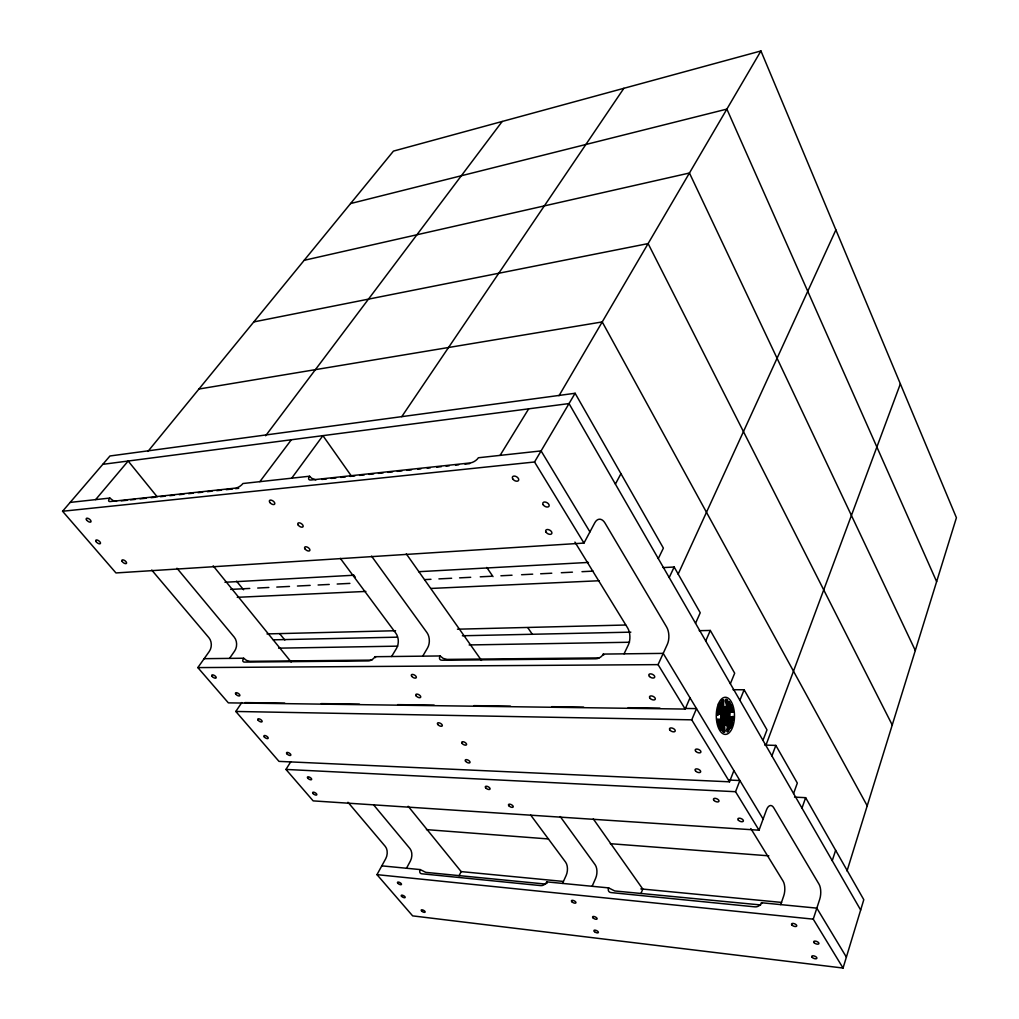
<?xml version="1.0" encoding="UTF-8"?>
<svg xmlns="http://www.w3.org/2000/svg" width="1019" height="1019" viewBox="0 0 1019 1019"><rect width="100%" height="100%" fill="white"/><g stroke="black" fill="none" stroke-linecap="round" stroke-linejoin="round"><path stroke-width="1.5" d="M723.159 724.394L722.726 729.591A4.942 2.42 -89.8 0 0 723.694 730.98L724.458 730.954L724.216 728.751A21.017 10.19 -89.9 0 1 724.089 723.681L724.331 721.095L724.675 722.955A19.947 9.668 -89.9 0 0 725.031 730.89L724.547 732.317A5.987 2.93 -89.8 0 1 723.044 730.699A5.847 2.866 -89.8 0 1 722.726 729.948L721.286 729.961A3.261 1.605 -89.8 0 1 720.892 729.706M727.184 704.6L727.171 707.415A2.038 0.994 89.8 0 0 727.528 709.364C729.731 711.186 729.031 707.071 727.184 707.301L727.273 708.893A3.184 1.554 89.8 0 0 729.286 710.765L729.859 710.358M727.4 703.581C728.725 705.161 726.28 705.696 727.617 702.078A4.917 2.407 89.7 0 0 726.662 700.677L725.897 700.703A20.278 10.05 89.8 0 1 726.254 708.664L726.585 710.51L726.827 707.95A21.374 10.585 89.8 0 0 726.713 702.906L726.509 700.601M721.477 703.046L721.083 702.995A3.21 1.579 89.8 0 0 720 704.104L719.07 705.9L719.439 704.104A3.197 1.579 89.8 0 1 720.522 702.995L721.477 703.046A5.885 2.891 89.7 0 1 723.082 699.913L723.694 699.722L723.681 701.148A19.781 9.617 89.6 0 0 724.038 709.084L724.891 712.23L723.528 709.453A21.055 10.241 89.6 0 1 723.07 702.715C720.764 696.971 722.93 710.167 721.146 705.021M727.273 731.617A5.885 2.879 -89.9 0 0 728.865 728.458L729.247 728.483A3.184 1.554 -89.9 0 0 730.305 727.349L730.636 725.885L729.884 726.649A2.089 1.019 -89.9 0 1 729.184 727.375C728.088 720.497 728.751 733.565 727.846 728.84A21.514 10.636 -89.7 0 0 727.4 722.114L726.025 719.35L726.878 722.496A20.227 9.986 -89.7 0 1 727.248 730.419L727.235 731.859L727.846 731.629A5.885 2.879 -89.9 0 0 729.426 728.47L729.808 728.496A3.184 1.554 -89.9 0 0 730.865 727.362L731.68 725.146M728.687 725.311L729.12 727.018L727.948 723.617A3.197 1.554 -89.9 0 1 728.852 719.503L729.247 719.312M721.019 706.676L721.019 708.243L719.681 708.523C718.166 706.116 722.637 706.613 719.58 706.778M729.298 724.827L729.298 723.273L730.623 722.981C732.126 725.362 727.706 724.891 730.725 724.713M729.871 724.84L730.623 722.981M725.261 723.732L726.84 723.248L726.967 724.343L724.178 724.764L724.203 723.643L725.311 723.77M724.776 723.656L724.178 724.764M726.152 707.976L725.069 706.727L723.961 707.237L724.076 708.332L726.152 707.976L726.178 706.855L723.91 706.931M726.458 711.313L726.483 713.427L726.98 712.217L728.177 712.918A19.921 9.693 -89.8 0 1 732.394 712.306L732.381 710.116A5.834 2.853 89.9 0 0 731.566 708.32L731.094 706.982A3.172 1.554 89.7 0 0 730.547 704.804L729.477 703.123A3.223 1.579 89.7 0 0 728.47 701.76M727.693 713.364L728.738 712.931A19.921 9.68 -89.8 0 1 732.954 712.306L732.954 710.128A5.847 2.853 89.9 0 0 732.126 708.332L731.655 706.995A3.172 1.554 89.7 0 0 731.12 704.817L728.852 703.339A2.013 0.981 89.7 0 0 728.101 702.83L728.254 704.218L729.171 704.065M717.274 721.554L717.261 719.338A20.074 9.923 89.7 0 0 721.592 718.675L723.363 718.433L724.611 716.943L722.93 719.325L723.949 720.089L724.331 719.032L722.165 718.688A20.087 9.923 89.6 0 1 717.835 719.338L717.847 721.567A5.91 2.917 -90 0 0 718.688 723.388L719.172 724.738A3.21 1.579 -89.9 0 0 719.732 726.942L720.828 728.623A3.261 1.605 -89.8 0 0 721.86 729.973L722.688 729.808M727.286 728.827L727.299 730.33L728.139 727.808M722.509 702.702L722.535 701.276M727.91 723.286L729.629 720.484L728.483 723.299L728.05 721.172A2.051 0.994 -89.9 0 1 729.005 720.433L729.056 720.471M731.107 707.339L729.833 705.275L729.859 706.982L731.12 707.097A2.089 1.019 89.7 0 0 730.763 705.67L730.394 705.275M719.86 725.12L719.159 724.611A2.114 1.044 -89.8 0 0 719.516 726.05L720.471 726.445L720.446 724.713L719.172 724.356M722.433 708.256L720.7 711.071L721.86 708.243L722.293 710.37A2.063 1.019 89.8 0 1 721.325 711.109L721.325 711.109M722.433 725.987L721.745 724.738L721.86 725.974C724.789 725.095 719.439 723.77 721.044 726.623C723.745 725.77 719.363 723.337 720.484 726.611L721.044 726.623M730.419 706.982L729.324 706.842L729.821 705.097C730.789 708.918 726.28 704.931 729.821 705.097M721.758 715.669C723.617 713.134 720.815 718.701 722.28 715.771M729.833 717.261L728.725 717.198L729.833 717.261L729.629 712.765L728.534 713.007L728.687 714.052M729.286 717.21L729.629 712.765M721.248 718.866L721.044 714.332L721.796 718.612L720.688 718.866L721.796 718.612M730.534 707.339L730.547 707.084A2.076 1.019 89.7 0 0 730.203 705.67L729.833 705.275M719.745 724.369L719.732 724.624A2.114 1.044 -89.9 0 0 720.089 726.063L720.471 726.445M723.108 701.148L722.509 699.913A5.885 2.891 89.7 0 0 720.904 703.034M730.636 725.885L729.069 727.337M728.114 725.299L728.547 727.006M720.064 705.517L721.261 704.154L721.656 706.231M722.229 706.231L721.223 704.498M727.095 720.42L728.228 719.197L727.77 717.605L727.477 721.337L726.662 720.892M732.292 720.331L731.706 721.401A3.184 1.554 -90 0 1 731.132 725.12L730.534 726.611A2.089 1.019 -89.9 0 1 729.757 727.375L729.757 727.375M725.35 721.49L725.655 720.28L725.337 720.955M725.655 721.121L724.891 722.254L725.108 720.904M723.554 720.153C725.184 718.522 725.388 720.484 723.375 720.076M725.248 723.248L725.987 722.038L725.821 723.261M726.114 722.535L726.127 721.044L724.904 722.649L726.114 722.535L726.471 721.643L724.904 721.656M725.706 721.299L725.541 722.522L725.91 721.63M721.261 704.154L721.134 704.129A2.102 1.032 89.8 0 0 720.433 704.83L719.669 705.594L719.86 704.83A2.102 1.032 89.8 0 1 720.573 704.116L720.7 704.154M721.86 709.899L721.86 708.243M722.586 724.331L722.611 724.216A2.063 1.019 -89.9 0 0 722.242 722.254C720.42 720.599 721.86 725.12 723.172 724.229A2.063 1.019 -89.9 0 0 722.815 722.267L721.235 721.923M727.757 707.313L727.744 707.415A2.051 0.994 89.8 0 0 728.101 709.377L729.094 709.708M727.579 724.776L727.375 723.605A3.197 1.554 -89.9 0 1 728.279 719.49L730.648 719.35M727.184 707.301L730.33 708.078L729.54 709.262C728.98 707.403 732.088 708.422 730.228 709.275M721.083 712.243L721.49 712.052A3.21 1.579 89.8 0 0 722.407 707.938L721.796 704.511M723.159 724.343L719.974 723.592L720.777 722.395C721.261 724.445 718.102 723.044 720.204 722.382M719.643 712.192L722.051 712.064A3.21 1.579 89.8 0 0 722.981 707.938L722.484 704.32L721.427 703.441M728.712 722.267L729.821 722.178L729.553 721.032L729.26 722.165L730.419 721.936L730.114 721.044M721.63 709.275L720.497 709.364L720.764 710.498L721.07 709.364L719.885 709.581L720.204 710.498M726.267 716.65L725.35 718.675L725.706 716.65L726.929 716.179M721.095 723.745L720.751 722.726C719.745 724.191 722.624 724.025 721.325 722.738M727.477 721.337L727.693 719.834M725.35 718.675L725.897 716.917L726.623 719.885L727.222 718.255L726.292 717.631L727.63 717.363L726.458 717.236M725.031 712.561L726.292 710.358L727.884 713.083L726.751 715.376C724.356 714.994 727.235 714.383 725.999 716.191L725.808 715.236M732.572 719.516L732.941 716.523L732.228 716.688A19.947 9.744 89.6 0 1 728.394 717.414M725.044 711.924L725.897 709.695L725.044 710.956M729.005 708.918C729.693 708.753 728.407 707.555 729.566 708.931M725.617 711.937L724.292 710.638L725.057 708.269M728.585 715.287L728.088 716.14L728.47 714.077C725.49 714.485 730.266 714.052 728.623 715.86C730.114 713.542 727.439 718.803 728.585 715.287L726.662 714.077L726.751 715.376M724.42 714.536L724.7 713.504L723.859 714.523M728.063 715.847L728.903 714.829M721.987 703.454L723.044 701.199M725.859 713.873L725.643 712.345L725.286 713.86M725.503 718.446L725.286 719.248L725.069 717.72L724.929 718.446M724.471 708.867L723.961 710.09L724.471 708.867L725.643 709.275L724.993 710.88M724.343 711.797L723.133 713.045L723.783 711.784C726.063 712.064 721.528 716.51 723.668 712.205L722.675 712.281L722.955 710.383L723.745 710.765L723.248 712.294L723.936 711.096L722.675 712.281M723.834 709.861L725.031 708.867M722.815 714.37L723.095 712.192L722.318 713.542L723.668 712.205M723.133 713.045L723.363 711.084M723.694 713.058L723.936 711.096M727.884 713.083L727.158 712.79L728.025 714.892L726.088 714.064L726.891 714.102C728.139 713.44 725.286 716.319 727.388 712.23L726.42 712.205L728.547 711.873A21.195 10.305 -89.8 0 1 731.82 710.982L732.381 710.358A4.751 2.318 89.9 0 0 731.451 708.804L729.706 710.383M731.451 708.804L730.674 710.205L728.712 710.765A3.184 1.554 89.8 0 1 727.923 710.918M723.07 722.726A3.223 1.579 -89.9 0 0 721.044 720.853C718.242 723.949 718.841 721.63 721.605 720.879A3.223 1.579 -89.9 0 1 723.643 722.738L723.299 729.604A4.942 2.42 -89.8 0 0 724.254 730.992L724.42 731.069M728.088 716.14L727.362 715.86L727.897 714.064M730.368 708.396L729.54 709.262M347.976 802.271L385.322 846.471A8.84 5.796 -82.2 0 1 385.73 858.686L376.979 874.646L412.644 915.877L843.057 968.05L863.794 899.688L805.634 797.673L794.553 797.113M719.911 723.299L720.777 722.395M722.891 713.555L723.515 710.383M847.018 871.016L956.421 517.728L760.938 50.95L393.449 151.105L147.946 451.404M728.05 714.319L727.744 715.313L728.19 714.561M726.929 713.351L727.986 713.262L728.305 715.325L728.751 714.561M730.89 708.804A4.751 2.318 89.9 0 1 731.82 710.358L731.247 710.982A21.195 10.305 -89.8 0 0 727.986 711.873L727.235 712.574M718.815 722.879A4.802 2.369 -90 0 1 717.86 721.312L717.733 720.599L719.019 720.675A21.374 10.559 89.6 0 0 722.356 719.745L722.649 718.242M719.389 722.891A4.802 2.369 -90 0 1 718.433 721.312L718.344 720.586A21.361 10.559 89.6 0 0 721.783 719.732L723.108 719.032M843.057 968.05L813.251 919.151L819.747 899.166A10.84 4.662 -87.7 0 0 819.021 884.174L773.739 807.761A11.247 5.171 -88.5 0 0 766.441 809.99L759.028 830.205L313.164 800.883L285.957 769.434L290.721 761.817M832.243 860.686L835.631 850.279M723.847 731.056L723.643 728.738A21.004 10.19 -89.9 0 1 723.515 723.668M729.337 724.636L729.324 723.401L729.337 724.636L728.356 723.949L729.871 723.286M720.993 706.893L721.006 708.129L720.993 706.893L721.77 707.963L719.681 708.523M780.72 904.617L783.751 895.803A10.661 4.802 -87.4 0 0 783.051 881.053L750.837 828.574M801.978 808.131L805.634 797.673M793.584 793.534L797.317 783.063L775.841 745.399L764.734 745.08M765.868 745.424L900.363 383.87M771.905 755.907L775.841 745.399M762.964 740.38L766.989 729.859L744.125 689.774L733.018 689.71M759.028 830.205L735.552 791.712L739.883 780.529L728.751 780.032M241.783 702.562L235.809 711.466L278.989 761.384L729.515 781.815L733.897 770.619M739.883 700.295L744.125 689.774M724.738 721.427C726.725 717.172 722.726 722.764 726.28 721.312M727.986 713.262L727.362 715.249M726.84 717.885L727.031 717.249M727.783 715.618L727.642 714.778M725.413 722.025L725.057 722.917L726.127 721.044M727.388 719.478L726.42 720.484L727.77 717.605M725.401 723.503L726.623 721.898L725.974 723.515M727.579 719.006L727.795 718.497M724.42 710.867L725.808 710.256L725.388 712.51L726.254 711.249M722.356 718.357L722.993 718.739A2.293 1.134 90 0 0 723.337 717.873L723.592 716.752C722.637 720.395 722.789 716.561 723.694 717.72M725.388 712.51L726.814 711.262L726.05 711.58M723.592 716.752L723.898 717.873A2.293 1.134 90 0 1 723.566 718.752L723.528 719.72M723.77 719.019L724.165 717.72L723.375 718.917M723.694 717.516L723.261 716.777L725.452 713.669L725.019 717.172L724.343 715.937C726.394 709.453 721.783 716.191 725.337 716.905M724.331 719.032L724.178 718.344M725.579 714.841L724.56 717.338L725.362 717.745L724.496 717.72M725.133 717.351L726.152 714.854M726.751 713.058L727.311 712.103L725.885 711.3M725.362 717.745L725.897 716.917M721.847 716.879L722.777 716.013M722.764 715.363L722.102 716.981L722.738 717.363A2.293 1.134 90 0 0 723.082 716.484L722.204 715.351L722.509 716.484A2.293 1.134 90 0 1 722.42 716.816M724.866 710.651L725.362 709.428L724.191 710.472L725.35 711.02M730.356 683.736L734.686 673.215L710.307 630.443L699.187 630.685M640.989 893.446L642.798 889.077L593.3 818.919M722.114 716.879L722.216 716M729.515 781.815L691.735 719.834L696.512 708.613L685.379 708.46M151.742 570.067L208.933 637.741A9.731 7.566 -88.1 0 1 209.303 651.421L197.839 667.598L228.358 702.868L685.176 709.071L690.003 697.837M723.987 718.93L723.961 720.025M705.721 640.964L710.307 630.443M592.128 886.288L595.656 878.263A9.795 5.362 -85.4 0 0 595.109 864.711L560.221 816.55M695.544 623.284L700.231 612.763L674.17 567.035L663.038 567.596M562.539 883.422L566.118 875.512A9.655 5.439 -85 0 0 565.596 862.138L530.632 814.996M685.176 709.071L658.07 664.63L667.369 644.263A12.279 6.471 88.5 0 0 666.617 627.003L605.031 523.104A12.929 7.248 86.1 0 0 594.765 522.823L583.976 543.076L115.962 572.945L62.579 511.258L109.963 455.977L575.111 393.27L663.382 548.12L658.299 558.603M678.132 574.143L835.886 229.912M669.203 577.544L674.17 567.035M624.061 653.841L628.341 644.874A12.062 6.611 88.7 0 0 627.628 627.921L574.933 542.095M459.072 875.716L461.161 871.602L408.16 806.258M726.98 702.868L727.044 702.078M615.4 484.101L620.953 473.682M406.505 868.252L410.402 860.979A8.942 5.757 -82.7 0 0 409.969 848.61L373.807 805.099M722.318 724.751L721.86 725.974M728.47 705.696C729.12 707.11 725.795 705.543 729.375 706.804M729.489 721.134L729.859 721.936M731.005 723.859L730.572 722.637L731.808 722.344A2.013 0.981 -90 0 1 731.578 723.859L730.699 724.318M724.382 709.734L725.643 709.275M724.955 709.746L725.439 708.906M725.362 709.428L724.191 710.472M559.011 395.716L760.938 50.95M727.528 716.14L728.025 715.274L728.267 716.459M422.719 656.16L427.521 648.008A10.942 7.209 89.8 0 0 426.974 632.621L371.553 556.132M62.579 511.258L534.542 461.989L575.111 393.27M391.589 656.516L396.442 648.492A10.763 7.273 90 0 0 395.932 633.347L340.321 558.361M726.522 714.803L725.757 714.65M500.087 455.391L528.683 408.836M731.425 720.458L731.604 720.178A4.904 2.395 89.9 0 0 732.279 718.242L732.839 718.242A4.904 2.395 89.9 0 1 732.164 720.191L730.47 719.363M719.822 712.179C718.726 708.536 715.758 715.121 718.51 713.211A21.361 10.508 -89.7 0 1 721.019 712.969L722.42 713.249L723.63 715.313L721.949 714.166A20.278 9.973 -89.7 0 0 718.013 714.879L717.274 715.045L717.452 712.905A5.974 2.942 90 0 1 718.128 710.816L718.561 710.09A3.223 1.592 89.8 0 1 719.159 706.345L719.643 705.912M718.854 711.058L718.662 711.338A4.955 2.446 90 0 0 717.975 713.3L719.083 713.224A21.361 10.508 -89.7 0 1 721.592 712.969M731.693 725.133A3.197 1.554 -90 0 0 732.266 721.414L732.686 720.7A5.91 2.879 89.9 0 0 733.336 718.637L733.514 716.535L732.788 716.701A19.947 9.744 89.6 0 1 728.954 717.414L727.286 716.281L728.865 718.522M723.146 726.381L722.025 727.056L722.293 728.241M401.741 416.669L623.87 88.309M722.573 726.369L722.025 727.056M727.209 705.275L727.744 704.613M727.77 705.288L728.05 703.428M229.517 658.389L234.637 651.026A9.872 7.541 -88.4 0 0 234.23 637.142L176.962 568.233M291.701 478.178L322.908 435.648L351.313 475.924M259.845 481.656L291.345 439.762M265.628 435.763L502.189 121.478M728.521 709.708L728.063 708.039M95.62 499.628L128.165 461.034L157.155 496.788M729.094 719.325L731.043 719.376L731.986 720.471M721.235 712.217L719.248 712.166L718.28 711.045M731.782 722.038L730.572 722.637M718.497 709.466L719.732 708.867L719.592 707.161L718.713 707.619A2.025 1.006 89.8 0 0 718.459 709.16L719.732 708.867M730.954 721.057C728.177 720.713 733.438 720.853 730.05 720.497M731.515 721.07L730.381 721.592M718.764 710.447L719.923 709.925C721.172 711.988 717.07 709.976 720.255 711.033M731.26 724.331L731.132 722.649M719.592 707.161L719.274 707.632A2.025 1.006 89.8 0 0 719.032 709.16L719.07 709.479M725.426 716.179L726.623 715.656L727.63 717.363M716.892 715.223L717.44 714.867A20.265 9.973 -89.7 0 1 721.376 714.153L722.688 714.943M726.84 723.248L724.203 723.643M726.967 724.343L724.726 724.878M730.61 720.509L730.941 721.605M719.605 711.071L719.35 709.912M721.516 727.464L720.904 728.368A2.025 0.994 -89.8 0 0 721.656 728.865L722.382 728.814L721.516 727.464L721.809 728.802M722.076 727.477L719.159 726.929A3.21 1.579 -89.8 0 1 718.879 726.305M721.911 726.407L720.484 726.611M728.254 704.218L729.642 703.989L729.413 703.339A2.013 0.981 89.7 0 0 728.674 702.83L727.948 702.893M728.419 705.288L729.464 705.11M722.382 728.814L722.229 728.878A2.025 0.994 -89.8 0 1 721.477 728.381L721.235 727.744M725.528 702.295A20.278 10.05 89.8 0 0 725.337 700.741L725.821 699.352A5.961 2.93 89.7 0 1 727.63 701.785L729.031 701.773A3.223 1.579 89.7 0 1 730.037 703.123L730.241 704.078M728.623 701.722L727.642 701.887M724.025 708.014L725.617 707.848M350.561 203.558L726.878 109.097L936.627 581.62M730.075 725.872L729.795 725.948M304.159 260.316L689.443 173.013L915.304 650.504M719.669 705.594L720.522 705.556M253.795 321.915L648.109 243.592L892.236 724.993M760.658 904.948L614.712 890.95L608.636 887.893L546.732 881.881A4.929 3.401 -40.7 0 1 540.911 885.613L421.7 873.78A4.713 2.981 -42.3 0 1 420.261 869.589L381.807 865.857M198.934 389.029L602.229 321.928L867.207 805.8M102.804 464.333L569.022 403.575L860.66 910.031M70.171 502.405L109.848 498.062L113.084 500.571L116.535 501.386M315.839 479.911L311.674 478.255L309.547 476.23L242.93 483.516A6.165 2.56 -35.6 0 1 235.593 488.101L110.218 501.552A5.808 2.178 -36.7 0 1 109.848 498.062M121.236 500.877L127.49 500.214M130.623 499.87L135.323 499.374M140.023 498.864L146.29 498.202M150.99 497.692L155.69 497.196M160.391 496.699L165.078 496.189M169.778 495.693L174.478 495.183M179.178 494.686L183.879 494.177M188.579 493.68L193.279 493.171M197.979 492.674L202.666 492.177M207.367 491.667L212.067 491.171M216.767 490.661L221.467 490.164M226.167 489.655L232.434 488.993M235.567 488.649L238.688 488.318M321.826 479.427L326.551 478.93M331.264 478.421L335.99 477.911M340.703 477.414L345.428 476.905M350.141 476.408L354.867 475.898M359.58 475.389L364.305 474.892M369.018 474.383L373.744 473.873M378.457 473.376L383.169 472.867M387.895 472.37L392.608 471.861M397.334 471.351L402.046 470.854M406.772 470.345L411.485 469.848M417.777 469.173L420.923 468.829M427.216 468.167L430.362 467.823M436.654 467.148L441.367 466.651M446.093 466.142L449.239 465.81M455.531 465.135L458.677 464.791M464.97 464.129L469.683 463.62M224.97 582.269L353.542 575.251M418.618 571.697L588.46 562.424M230.689 589.402L249.757 588.434M257.705 588.039L268.838 587.479M276.786 587.071L289.498 586.434M297.446 586.027L310.158 585.39M318.106 584.995L329.239 584.435M337.187 584.027L349.899 583.39M424.605 579.62L430.973 579.302M438.909 578.894L451.634 578.257M459.582 577.862L470.702 577.302M480.242 576.818L491.375 576.257M500.902 575.773L512.035 575.213M521.575 574.729L532.695 574.168M540.643 573.773L551.776 573.213M561.303 572.729L572.436 572.168M581.976 571.684L593.096 571.124M237.236 597.312L365.872 591.428M430.986 588.447L599.325 580.741M266.991 633.92L395.563 630.723M457.455 629.194L625.704 625.016M273.283 639.83L397.244 637.168M462.397 635.767L630.85 632.149M278.595 648.16L397.69 646.148M469.135 644.951L629.513 642.25M204.157 658.682L243.656 658.223L246.547 660.427L249.846 661.318L371.897 660.121M243.656 658.223A5.324 2.598 -38.6 0 0 244.547 662.095L368.343 660.923A5.617 3.006 -37.3 0 0 375.017 656.707L440.132 655.956L443.201 658.401L447.048 659.395L598.968 657.905M440.132 655.956A5.808 3.261 -36.1 0 0 442.029 660.236L595.86 658.796A6.203 3.809 -32.9 0 0 603.286 654.083L663.203 653.383L763.116 819.059M197.839 667.598L658.07 664.63M728.177 701.76L728.216 701.9A5.961 2.917 89.7 0 0 726.381 699.352L725.719 699.645L726.471 700.715M726.802 706.269L728.025 706.307M244.968 702.601L284.721 703.135M321.278 703.619L359.44 704.129M397.601 704.639L434.17 705.123M473.911 705.645L510.481 706.142M551.827 706.689L583.62 707.11M628.137 707.696L659.943 708.129M718.561 710.09L718 710.09A3.223 1.592 89.8 0 1 718.28 706.906M545.725 884.084L425.764 872.366L420.261 869.589M724.649 711.237L725.528 711.338M724.56 712.166L723.783 711.784M725.681 714.064L724.891 713.657L723.872 716.166L724.458 717.159M721.605 714.383L721.032 714.37M726.509 714.395L728.623 714.332M723.796 716.039L724.917 715.949M726.356 716.166L727.006 716.319L725.426 718.815M723.261 716.777L724.178 716.217L724.611 716.943M722.93 719.325L724.649 719.35M235.809 711.466L691.735 719.834M719.197 723.949L718.115 723.375A5.91 2.917 -90 0 1 717.924 723.07M719.873 724.7L720.993 724.853M722.305 725.337L723.554 725.375M285.957 769.434L735.552 791.712M426.426 829.619L548.489 838.955M610.317 843.694L768.836 855.833M460.588 871.551L563.367 881.435M640.849 888.886L781.598 902.426M608.636 887.893A5.07 3.656 -39.2 0 0 610.967 892.568L755.104 906.872A5.362 4.191 -34.2 0 0 761.486 902.745L816.83 908.133L846.381 957.121M376.979 874.646L813.251 919.151M723.974 732.304L724.458 730.878M725.936 700.601L726.101 700.677A4.917 2.42 89.7 0 1 726.814 701.594M727.923 718.319L729.311 718.599A21.017 10.266 89.6 0 0 731.757 718.344L732.814 717.86L731.196 718.331A21.017 10.266 89.6 0 1 728.738 718.586M721.465 713.045L723.07 715.3M729.629 720.484L729.579 720.446A2.051 0.994 -89.9 0 0 728.623 721.185L728.483 723.299M720.7 711.071L720.751 711.096A2.063 1.019 89.8 0 0 721.528 710.74M727.095 716.624L727.732 717.083M236.548 581.212L243.592 589.784M279.817 633.882L284.849 640.008M213.162 565.825L291.154 662.006M353.453 574.792L355.364 577.327M720.751 722.726L721.146 723.719M406.314 553.877L481.477 660.414M486.764 567.443L493.018 576.627M527.893 627.793L532.364 634.366M534.542 461.989L583.976 543.076M589.937 531.893L541.089 450.907L478.382 457.76A6.878 3.324 -32.4 0 1 470.141 462.944L310.973 480.013A6.381 2.79 -34.8 0 1 309.547 476.23M375.017 656.707L375.54 657.586M723.503 719.338L723.949 720.089M722.076 718.229L722.547 719.019M726.05 715.644L727.413 717.898M726.98 720.497L726.42 720.484M723.605 716.204L724.267 717.529M727.808 712.587L728.267 713.364M725.719 710.345L726.98 712.498M728.025 714.892L727.451 713.873L728.419 714.001L727.209 714.459M726.891 714.102L726.33 714.102M725.069 712.332L725.515 713.071M546.732 881.881L547.19 883.116M603.286 654.083L603.732 655.051M721.77 721.987L722.267 723.617M720.764 710.498L720.458 709.593M761.486 902.745L761.792 903.458M724.089 711.542L724.331 712.23L722.955 709.453M722.127 729.795L722.165 729.935A5.847 2.866 -89.8 0 0 722.471 730.687A5.987 2.93 -89.8 0 0 722.649 731.031M728.521 702.893L728.814 704.231M722.866 728.254L722.598 727.069M723.477 709.071L723.757 710.332M726.037 721.235L726.318 722.484A20.214 9.986 -89.7 0 1 726.649 725.617M720.051 727.655L720.267 728.61A3.261 1.605 -89.8 0 0 720.548 729.26M721.07 717.554L721.223 718.599M719.159 708.867L719.032 707.161M726.267 723.235L726.394 724.331M728.98 705.288L729.133 706.829M721.35 726.394L721.197 724.84M725.897 700.703L726.139 702.906M727.91 705.683L728.012 706.906M731.209 722.025L731.247 722.331A2.013 0.981 -90 0 1 731.158 723.401M730.05 722.968L730.152 724.713M720.255 708.536L720.153 706.778M719.86 725.655L719.898 726.432M728.763 723.388L728.763 724.624M721.567 706.893L721.567 708.141M727.528 710.676A3.184 1.554 89.8 0 1 727.184 710.23M724.05 724.534A19.934 9.668 -89.9 0 1 724.101 722.942M723.732 732.19A5.987 2.93 -89.8 0 1 723.057 731.604M726.827 722.102A21.514 10.636 -89.7 0 1 727.12 724.624M725.745 707.059A20.278 10.05 89.8 0 1 725.694 708.664M722.84 708.574A21.042 10.241 89.7 0 1 722.509 703.543M716.879 712.905A5.974 2.942 90 0 1 717.554 710.803M718.319 704.078A18.571 9.107 89.9 0 0 723.923 734.164A18.571 9.107 89.9 0 0 733.884 709.249A18.571 9.107 89.9 0 0 718.319 704.078M649.498 676.501A3.184 1.771 25.1 0 0 654.58 677.444A3.184 1.771 25.1 0 0 651.217 673.928A3.184 1.771 25.1 0 0 649.498 676.501M650.186 698.435A3.133 1.707 25 0 0 655.179 699.391A3.133 1.707 25 0 0 651.88 695.977A3.133 1.707 25 0 0 650.186 698.435M212.245 676.527A2.573 1.121 32.6 0 0 216.079 677.979A2.573 1.121 32.6 0 0 213.582 675.075A2.573 1.121 32.6 0 0 212.245 676.527M235.924 694.308A2.547 1.121 32.1 0 0 239.745 695.76A2.547 1.121 32.1 0 0 237.3 692.895A2.547 1.121 32.1 0 0 235.924 694.308M411.676 676.272A2.828 1.414 29.9 0 0 416.096 677.89A2.828 1.414 29.9 0 0 413.676 674.654A2.828 1.414 29.9 0 0 411.676 676.272M416.134 695.875A2.79 1.363 29.6 0 0 420.478 697.48A2.79 1.363 29.6 0 0 418.108 694.334A2.79 1.363 29.6 0 0 416.134 695.875M695.671 771.116A3.019 1.554 23.7 0 0 700.512 772.135A3.019 1.554 23.7 0 0 697.404 768.963A3.019 1.554 23.7 0 0 695.671 771.116M695.811 751.372A3.07 1.618 23.7 0 0 700.741 752.391A3.07 1.618 23.7 0 0 697.582 749.131A3.07 1.618 23.7 0 0 695.811 751.372M670.145 730.33A3.082 1.643 24.4 0 0 675.075 731.311A3.082 1.643 24.4 0 0 671.852 727.999A3.082 1.643 24.4 0 0 670.145 730.33M258.215 720.331A2.509 1.083 31.5 0 0 262.01 721.783A2.509 1.083 31.5 0 0 259.628 719.006A2.509 1.083 31.5 0 0 258.215 720.331M286.963 753.882A2.458 1.044 30.8 0 0 290.695 755.321A2.458 1.044 30.8 0 0 288.415 752.646A2.458 1.044 30.8 0 0 286.963 753.882M264.329 736.992A2.471 1.057 31.3 0 0 268.073 738.444A2.471 1.057 31.3 0 0 265.742 735.731A2.471 1.057 31.3 0 0 264.329 736.992M437.762 724.471A2.739 1.325 29 0 0 442.055 726.076A2.739 1.325 29 0 0 439.762 723.019A2.739 1.325 29 0 0 437.762 724.471M462.027 743.361A2.726 1.312 28.4 0 0 466.32 744.965A2.726 1.312 28.4 0 0 464.078 741.972A2.726 1.312 28.4 0 0 462.027 743.361M465.543 761.206A2.688 1.274 28.2 0 0 469.759 762.798A2.688 1.274 28.2 0 0 467.568 759.881A2.688 1.274 28.2 0 0 465.543 761.206M512.748 478.917A3.503 2.153 30.8 0 0 518.302 480.739A3.503 2.153 30.8 0 0 515.538 476.293A3.503 2.153 30.8 0 0 512.748 478.917M543.178 504.749A3.477 2.127 29.6 0 0 548.719 506.583A3.477 2.127 29.6 0 0 546.044 502.227A3.477 2.127 29.6 0 0 543.178 504.749M546.031 532.122A3.414 2.051 29.1 0 0 551.47 533.943A3.414 2.051 29.1 0 0 548.846 529.727A3.414 2.051 29.1 0 0 546.031 532.122M86.488 519.817A2.866 1.312 36.2 0 0 90.716 522.046A2.866 1.312 36.2 0 0 88.653 518.646A2.866 1.312 36.2 0 0 86.488 519.817M122.089 561.367A2.79 1.274 35.2 0 0 126.229 563.558A2.79 1.274 35.2 0 0 124.28 560.31A2.79 1.274 35.2 0 0 122.089 561.367M96.003 541.522A2.815 1.274 35.8 0 0 100.155 543.726A2.815 1.274 35.8 0 0 98.155 540.414A2.815 1.274 35.8 0 0 96.003 541.522M269.908 502.533A3.133 1.656 34.8 0 0 274.62 504.163A3.133 1.656 34.8 0 0 271.704 500.291A3.133 1.656 34.8 0 0 269.908 502.533M298.287 525.18A3.108 1.643 34 0 0 302.987 526.81A3.108 1.643 34 0 0 300.134 523.014A3.108 1.643 34 0 0 298.287 525.18M305.089 549.037A3.044 1.579 33.4 0 0 309.7 550.668A3.044 1.579 33.4 0 0 306.923 546.974A3.044 1.579 33.4 0 0 305.089 549.037M792.018 925.125A2.79 1.274 21.8 0 0 796.552 926.246A2.79 1.274 21.8 0 0 793.852 923.545A2.79 1.274 21.8 0 0 792.018 925.125M814.168 942.766A2.79 1.248 21.4 0 0 818.703 943.912A2.79 1.248 21.4 0 0 816.041 941.238A2.79 1.248 21.4 0 0 814.168 942.766M812.219 957.401A2.739 1.21 21.5 0 0 816.678 958.548A2.739 1.21 21.5 0 0 814.054 955.937A2.739 1.21 21.5 0 0 812.219 957.401M397.779 883.218A2.255 0.904 28.3 0 0 401.295 884.632A2.255 0.904 28.3 0 0 399.346 882.339A2.255 0.904 28.3 0 0 397.779 883.218M421.815 911.215A2.216 0.866 27.8 0 0 425.114 912.12A2.216 0.866 27.8 0 0 422.541 909.903A2.216 0.866 27.8 0 0 421.815 911.215M401.524 896.249A2.229 0.879 28.2 0 0 405.002 897.65A2.229 0.879 28.2 0 0 403.078 895.421A2.229 0.879 28.2 0 0 401.524 896.249M572.016 901.904A2.471 1.057 25.7 0 0 575.862 902.91A2.471 1.057 25.7 0 0 573.162 900.427A2.471 1.057 25.7 0 0 572.016 901.904M593.173 918.017A2.471 1.044 25.3 0 0 597.032 919.023A2.471 1.044 25.3 0 0 594.37 916.578A2.471 1.044 25.3 0 0 593.173 918.017M594.497 931.646A2.433 1.019 25.2 0 0 598.293 932.652A2.433 1.019 25.2 0 0 595.682 930.258A2.433 1.019 25.2 0 0 594.497 931.646M738.418 820.27A2.968 1.478 22.7 0 0 743.208 821.339A2.968 1.478 22.7 0 0 740.227 818.295A2.968 1.478 22.7 0 0 738.418 820.27M714.039 800.475A2.981 1.503 23.2 0 0 718.828 801.52A2.981 1.503 23.2 0 0 715.797 798.437A2.981 1.503 23.2 0 0 714.039 800.475M313.037 793.534A2.382 0.994 30.1 0 0 316.68 794.96A2.382 0.994 30.1 0 0 314.502 792.425A2.382 0.994 30.1 0 0 313.037 793.534M307.802 778.21A2.42 1.019 30.3 0 0 311.496 779.65A2.42 1.019 30.3 0 0 309.279 777.051A2.42 1.019 30.3 0 0 307.802 778.21M509.156 806.054A2.624 1.21 27.1 0 0 513.168 806.997A2.624 1.21 27.1 0 0 510.226 804.246A2.624 1.21 27.1 0 0 509.156 806.054M486.012 788.184A2.637 1.223 27.7 0 0 490.024 789.114A2.637 1.223 27.7 0 0 487.044 786.324A2.637 1.223 27.7 0 0 486.012 788.184"/></g></svg>
